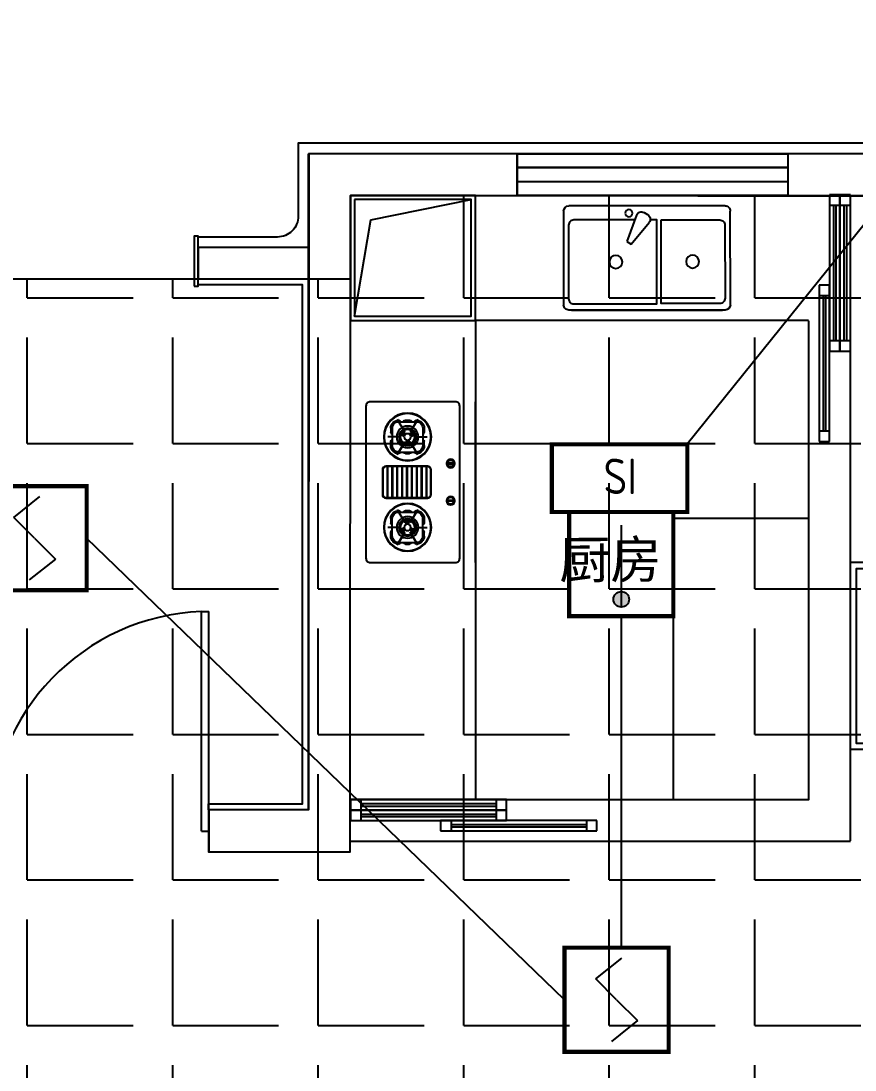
# Model space of a CAD drawing. Extents: x -284868 to 304789, y -137694 to 137894.
# Drawn here: x 196108 to 200111, y -110566 to -105532 of the extents above; entities that cross this region are included whole.
import ezdxf
from ezdxf.enums import TextEntityAlignment as Align

# ---------------------------------------------------------------- set-up
doc = ezdxf.new("R2010")
doc.units = 0
for name, pattern in [('AX-COMP-140B（200）$0$DASH', [0.35, 0.25, -0.1]), ('DASH', [0.35, 0.25, -0.1]), ('HIDDEN2', [0.1875, 0.125, -0.0625])]:
    doc.linetypes.add(name, pattern=pattern)
doc.layers.get('0').update_dxf_attribs({"linetype": 'CONTINUOUS'})
for name, color, linetype in [('0-墙', 4, 'CONTINUOUS'), ('0-底图', 251, 'CONTINUOUS'), ('0-窗', 11, 'CONTINUOUS'), ('0-非设计区域', 251, 'CONTINUOUS'), ('E-FIRE-CIRC', 120, 'CONTINUOUS'), ('EQUIP-消防', 3, 'CONTINUOUS'), ('EQUIP-隔离模块', 241, 'CONTINUOUS'), ('P-完成面', 42, 'CONTINUOUS')]:
    doc.layers.add(name, color=color, linetype=linetype)
doc.styles.add('_TCH_DYN', font='')
doc.styles.add('AX-COMP-140B（200）$0$zz-0', font='')
doc.styles.get("Standard").update_dxf_attribs({"font": 'GBENOR', "bigfont": 'GBCBIG'})
doc.styles.add('繁线体', font='')
doc.styles.get('_TCH_DYN').set_extended_font_data('SimSun')
doc.styles.get('AX-COMP-140B（200）$0$zz-0').set_extended_font_data('SimHei')
doc.styles.get('繁线体').set_extended_font_data('SimSun')

# ---------------------------------------------------------------- blocks, each defined once
blk = doc.blocks.new('200adfdfnnn')
at = {"linetype": 'DASH', "extrusion": (-0.001158, -1.56942e-09, 0.999999)}
for p, q in [((463282.4, -537376.5), (466227, -534843.2)), ((461013, -535581.8), (461285.7, -535581.8)), ((461046, -536111.1), (461046, -535548.8)), ((463925.7, -535581.8), (464825.9, -535581.8)), ((464792.9, -535548.8), (464792.9, -539235.1)), ((461992, -536987.4), (461992, -536078.1)), ((461992, -538674.1), (461992, -537031.4)), ((463282.4, -537376.5), (466227, -539903.2)), ((461046, -539235.1), (461046, -538641.1)), ((461285.7, -539202.1), (461013, -539202.1)), ((462377, -539202.1), (461708.3, -539202.1)), ((464825.9, -539202.1), (464137, -539202.1))]:
    blk.add_line(p, q, dxfattribs=at)
at = {"extrusion": (-0.001158, -1.56942e-09, 0.999999)}
for p, q in [((463003.7, -535338.1), (463260.2, -535594.7)), ((463260.2, -535594.7), (463003.7, -535338.1)), ((463003.7, -535338.1), (463260.2, -535594.7)), ((463236.7, -535618.1), (462980.2, -535361.6)), ((463022.2, -535403.6), (463022.2, -535403.6)), ((461497, -535539.3), (461497, -535976.4)), ((463247.4, -535581.8), (463456.5, -535581.8)), ((463260.2, -535594.7), (463260.2, -535594.7)), ((463260.2, -535594.7), (463263.3, -535598.9)), ((463224.9, -535646.8), (463209.4, -535661.6)), ((463241.2, -535632.9), (463224.9, -535646.8)), ((463258.2, -535619.8), (463241.2, -535632.9)), ((463260, -535618.3), (463258.2, -535619.8)), ((463258.2, -535619.8), (463258.2, -535619.8)), ((463263.2, -535614.1), (463260, -535618.3)), ((463264.8, -535609.1), (463263.2, -535614.1)), ((463263.3, -535598.9), (463264.9, -535603.9)), ((463264.9, -535603.9), (463264.8, -535609.1)), ((463156.8, -535723.3), (463117.8, -535768.4)), ((463194.7, -535677.2), (463156.8, -535723.3)), ((463209.4, -535661.6), (463194.7, -535677.2)), ((463194.7, -535677.2), (463194.7, -535677.2)), ((461722.3, -535757.8), (461271.7, -535757.8)), ((463117.8, -535768.4), (463077.7, -535812.5)), ((462775.6, -536079.3), (462519.1, -535822.7)), ((462519.1, -535822.7), (462775.6, -536079.3)), ((462775.6, -536079.3), (462519.1, -535822.7)), ((462542.5, -535799.3), (462799.1, -536055.8)), ((463077.7, -535812.5), (463036.6, -535855.7)), ((462993.4, -535896.8), (462949.3, -535936.9)), ((463036.6, -535855.7), (462993.4, -535896.8)), ((463036.6, -535855.7), (463036.6, -535855.7)), ((462949.3, -535936.9), (462904.2, -535975.9)), ((462842.9, -536028.1), (462828.4, -536043.2)), ((462858.2, -536013.8), (462842.9, -536028.1)), ((462904.2, -535975.9), (462858.2, -536013.8)), ((462858.2, -536013.8), (462858.2, -536013.8)), ((461002, -536078.1), (461002, -538674.1)), ((462777.4, -536080.8), (462775.6, -536079.3)), ((462782.1, -536083.3), (462777.4, -536080.8)), ((462787.2, -536084.1), (462782.1, -536083.3)), ((462792.4, -536083.3), (462787.2, -536084.1)), ((462797.1, -536081), (462792.4, -536083.3)), ((462800.8, -536077.3), (462797.1, -536081)), ((462801.9, -536075.7), (462800.8, -536077.3)), ((462800.8, -536077.3), (462800.8, -536077.3)), ((462814.7, -536059.1), (462801.9, -536075.7)), ((462828.4, -536043.2), (462814.7, -536059.1)), ((462025, -536111.1), (460969, -536111.1)), ((461772, -536309.1), (461772, -536111.1)), ((461275.1, -536276.1), (461167, -536276.1)), ((461167, -536276.1), (461167, -536391.8)), ((461521.8, -536276.1), (461805, -536276.1)), ((461222, -536318.1), (461222, -536298.1)), ((461167, -536688.1), (461167, -536483.3)), ((461222, -536614.4), (461222, -536538.7)), ((461167, -538268.9), (461167, -536779.6)), ((461222, -536987.4), (461222, -536835)), ((461189, -537009.4), (461200, -537009.4)), ((461200, -537009.4), (461189, -537009.4)), ((461189, -537009.4), (461200, -537009.4)), ((461200, -537009.4), (461189, -537009.4)), ((461222, -536987.4), (461222, -537031.4)), ((461222, -538213.5), (461222, -537031.4)), ((461992, -536987.4), (461992, -537031.4)), ((461222, -537720.8), (461222, -537764.8)), ((461992, -537720.8), (461992, -537764.8)), ((461189, -537742.8), (461200, -537742.8)), ((461200, -537742.8), (461189, -537742.8)), ((461189, -537742.8), (461200, -537742.8)), ((461200, -537742.8), (461189, -537742.8)), ((461167, -538476.1), (461167, -538360.4)), ((461275.1, -538476.1), (461167, -538476.1)), ((461222, -538454.1), (461222, -538434.1)), ((461805, -538476.1), (461521.8, -538476.1)), ((461772, -538641.1), (461772, -538443.1)), ((460969, -538641.1), (462025, -538641.1)), ((461497, -539244.6), (461497, -538807.6)), ((462381.8, -539410.1), (462381.8, -538870.1)), ((462384.4, -539415.2), (462384.4, -538865)), ((462387.8, -539420.2), (462387.8, -538859.9)), ((462394.4, -539427.7), (462394.4, -538852.4)), ((462436.6, -539442.6), (462436.6, -538837.6)), ((462443.3, -539442.6), (462443.3, -538837.6)), ((462446.6, -539442.6), (462446.6, -538837.6)), ((462449.2, -539442.6), (462449.2, -538837.6)), ((462451.4, -539442.6), (462451.4, -538837.6)), ((462454, -539442.6), (462454, -538837.6)), ((464060, -539442.6), (464060, -538837.6)), ((464062.6, -539442.6), (464062.6, -538837.6)), ((464064.8, -539442.6), (464064.8, -538837.6)), ((464067.4, -539442.6), (464067.4, -538837.6)), ((464070.8, -539442.6), (464070.8, -538837.6)), ((464077.4, -539442.6), (464077.4, -538837.6)), ((464119.6, -539427.7), (464119.6, -538852.4)), ((464126.3, -539420.2), (464126.3, -538859.9)), ((464129.6, -539415.1), (464129.6, -538865)), ((464132.2, -539410.1), (464132.2, -538870.1)), ((462379.6, -539404.3), (462379.6, -538875.9)), ((464134.4, -539404.3), (464134.4, -538875.9)), ((461722.3, -539026.1), (461271.7, -539026.1))]:
    blk.add_line(p, q, dxfattribs=at)
at = {"linetype": 'DASH', "extrusion": (-0.001158, -1.56942e-09, 0.999999), "elevation": -1768.3}
blk.add_lwpolyline([(461712.3, -535581.8), (462436.7, -535581.8)], dxfattribs=at)
at = {"extrusion": (-0.001158, -1.56942e-09, 0.999999), "elevation": -1768.3}
blk.add_lwpolyline([(463251.3, -535581.8), (463426.7, -535581.8)], dxfattribs=at)
for points in [[(461390.5, -536146.1, 0.14773), (461296, -536306.8, 0.213343), (461157.3, -536448.7, 0.178662)], [(461529.1, -536303.7, 0.356772), (461390.5, -536146.1, 0.249542), (461276.2, -536288.9, -9.61688)], [(461288.4, -536284.6, 0.306663), (461157.3, -536448.7, 0.30633), (461277, -536555.9, -0.872847)], [(461525.8, -536276, -0.165541), (461598.4, -536310, -0.200231), (461509.9, -536528.3, -0.200231)], [(461390.5, -536442.4, 0.14773), (461296, -536603.1, 0.213343), (461157.3, -536745, 0.178662)], [(461529.1, -536600, 0.356772), (461390.5, -536442.4, 0.249542), (461276.2, -536585.2, -9.61688)], [(461226, -536614.4), (461226, -536538.7, 0.414214)], [(461288.4, -536580.9, 0.306663), (461157.3, -536745, 0.30633), (461277, -536852.1, -0.872847)], [(461261.4, -536591.7, -0.071865), (461239.9, -536545.6)], [(461525.8, -536572.3, -0.165541), (461598.4, -536606.3, -0.425989), (461283.3, -536915.2, -0.121523), (461239.9, -536841.9, 7.115464)], [(461226, -536954.4, 0.414214), (461281, -537009.4)], [(461226, -537064.4, -0.414214), (461281, -537009.4), (461974, -537009.4, -0.414214)], [(461226, -537064.4, -0.414214), (461281, -537009.4)], [(461226, -537687.8, 0.414214), (461281, -537742.8)], [(461226, -537797.8, -0.414214), (461281, -537742.8), (461974, -537742.8, -0.414214)], [(461226, -537797.8, -0.414214), (461281, -537742.8)], [(461525.8, -538476.2, 0.165541), (461598.4, -538442.2, 0.425989), (461283.4, -538133.3, 0.121523), (461239.9, -538206.6, -7.115464)], [(461288.4, -538467.6, -0.306663), (461157.3, -538303.5, -0.30633), (461277.1, -538196.3, 0.872847)], [(461390.5, -538606.1, -0.14773), (461296, -538445.3, -0.213343), (461157.3, -538303.5, -0.178662)], [(461529.1, -538448.5, -0.356772), (461390.5, -538606.1, -0.249542), (461276.2, -538463.3, 9.61688)]]:
    blk.add_lwpolyline(points, format="xyb", dxfattribs=at)
for points in [[(462601, -538036.1), (462601, -536716.1), (463921, -536716.1), (463921, -538036.1)], [(463178.6, -537623.5), (463178.6, -537128.7), (463446.8, -537128.7), (463446.8, -537623.5)], [(463178.6, -537623.5), (463178.6, -537128.7), (463446.8, -537128.7), (463446.8, -537623.5)], [(463211.6, -537590.5), (463211.6, -537161.7), (463413.8, -537161.7), (463413.8, -537590.5)], [(463211.6, -537590.5), (463211.6, -537161.7), (463413.8, -537161.7), (463413.8, -537590.5)]]:
    blk.add_lwpolyline(points, close=True, dxfattribs=at)
at = {"linetype": 'DASH', "extrusion": (-0.001158, -1.56942e-09, 0.999999), "elevation": -1768.3}
blk.add_lwpolyline([(462623, -538014.1), (462623, -536738.1), (463899, -536738.1), (463899, -538014.1)], close=True, dxfattribs=at)
at = {"extrusion": (-0.001158, -1.56942e-09, 0.999999), "elevation": -1768.3}
blk.add_lwpolyline([(464086, -539442.6), (462436, -539442.6, -0.414214), (462381, -539387.6), (462381, -538892.6, -0.414214), (462436, -538837.6), (464086, -538837.6, -0.414214), (464141, -538892.6), (464141, -539387.6, -0.414214)], format="xyb", close=True, dxfattribs=at)
for centre, radius in [((463691.1, -535641.1), 242), ((463691.1, -535641.1), 220), ((461497, -535757.8), 275), ((461497, -539026.1), 275)]:
    blk.add_circle(centre, radius)
for centre, start, end in [((461189, -536298.1), 90.00008, 180.00008), ((461200, -536298.1), 0.00008, 90.00008), ((461189, -536987.4), 180.00008, 270.00008), ((461189, -536987.4), 180.00008, 270.00008), ((461189, -537031.4), 90.00008, 180.00008), ((461189, -537031.4), 90.00008, 180.00008), ((461200, -536987.4), 270.00008, 0.00008), ((461200, -536987.4), 270.00008, 0.00008), ((461200, -537031.4), 0.00008, 90.00008), ((461200, -537031.4), 0.00008, 90.00008), ((461970, -536987.4), 270.00008, 0.00008), ((461970, -536987.4), 270.00008, 0.00008), ((461970, -537031.4), 0.00008, 90.00008), ((461970, -537031.4), 0.00008, 90.00008), ((461189, -537720.8), 180.00008, 270.00008), ((461189, -537720.8), 180.00008, 270.00008), ((461200, -537720.8), 270.00008, 0.00008), ((461200, -537720.8), 270.00008, 0.00008), ((461970, -537720.8), 270.00008, 0.00008), ((461970, -537720.8), 270.00008, 0.00008), ((461189, -537764.8), 90.00008, 180.00008), ((461189, -537764.8), 90.00008, 180.00008), ((461200, -537764.8), 0.00008, 90.00008), ((461200, -537764.8), 0.00008, 90.00008), ((461970, -537764.8), 0.00008, 90.00008), ((461970, -537764.8), 0.00008, 90.00008), ((461189, -538454.1), 180.00008, 270.00008), ((461200, -538454.1), 270.00008, 0.00008)]:
    blk.add_arc(centre, 22, start, end)
at = {"extrusion": (0, 0, -1)}
for centre, major_axis, ratio, start_param, end_param in [((462775.8, -535594.8), (228.3, -256.3), 1, 1.572273, 4.595346), ((462775.8, -535594.9), (209.5, -228.7), 1, 1.592719, 4.602676), ((463248.5, -535606.4), (11.7, 11.7), 1, -0.000001, 3.141592), ((463248.5, -535606.4), (11.7, 11.7), 1, -0.000001, 1.729399), ((463490.6, -535940.8), (280.2, 280.2), 1, 4.654545, 4.870992), ((463490.6, -535940.8), (280.2, 280.2), 1, 4.654545, 4.86604), ((461274.8, -534135.1), (1652.9, -1825.5), 1, -0.158275, -0.061435), ((461274.8, -534135.1), (1650.5, -1827.6), 1, -0.159595, -0.062755), ((461316, -534093.8), (1663, -1816.2), 1, -0.03215, 0.064691), ((461316, -534093.8), (1659.1, -1819.8), 1, -0.034305, 0.062535), ((463121.7, -536309.7), (280.2, 280.2), 1, 4.558736, 4.770231), ((463121.7, -536309.7), (280.2, 280.2), 1, 4.558736, 4.770231), ((462787.3, -536067.5), (11.7, 11.7), 1, -0.000001, 3.141592), ((462787.3, -536067.5), (11.7, 11.7), 1, 1.412192, 3.141592), ((461497, -539026.1), (0.1, -169.4), 0.999999, 3.142342, 9.425527), ((461497, -539026.1), (0.1, -90.2), 0.999999, 3.142672495018807, 9.425857802198392)]:
    blk.add_ellipse(centre, major_axis=major_axis, ratio=ratio, start_param=start_param, end_param=end_param, dxfattribs=at)
for major_axis, start_param, end_param in [((-0.2, 169.4), 1.56910732009344, 7.852292627273027), ((0, 90.2), 1.569437306305015, 7.852622613484601)]:
    blk.add_ellipse((461497, -535757.8), major_axis=major_axis, ratio=0.999999, start_param=start_param, end_param=end_param)
blk = doc.blocks.new('2000000011AX-COMP-140B（200）$0$111110111022110811071652CDX双头炉灶164')
for points in [[(-107.6, 120.2, 1), (-107.6, 117.2, 1)], [(-100.7, 131.7, 1), (-103.7, 131.7, 1)], [(102.2, 133.3, 1), (102.2, 130.2, 1)], [(109.2, 118.7, 1), (106.1, 118.7, 1)]]:
    blk.add_hatch(color=256).paths.add_polyline_path(points)
for p, q in [((-258.7, 405.9), (-258.7, 405.9)), ((-258.7, 405.9), (-239.4, 405.9)), ((-217, 355.9), (-217, 419.5)), ((-175.3, 405.9), (-194.6, 405.9)), ((-74.5, 423.9), (74.5, 423.9)), ((-74.5, 421.8), (74.5, 421.8)), ((175.3, 405.9), (194.6, 405.9)), ((217, 355.9), (217, 419.5)), ((258.7, 405.9), (239.4, 405.9)), ((258.7, 405.9), (258.7, 405.9)), ((-302.8, 375.2), (-238.7, 338.1)), ((-243.2, 340.8), (-298.2, 372.6)), ((-290, 367.3), (-290, 283.9)), ((-258.7, 398.6), (-175.3, 398.6)), ((-238.7, 348.6), (-226, 355.9)), ((-218.8, 341.2), (-226, 355.9)), ((-131.2, 375.2), (-195.3, 338.1)), ((-190.8, 340.8), (-135.7, 372.6)), ((-144, 367.3), (-144, 283.9)), ((-74.5, 400.5), (74.5, 400.5)), ((-74.5, 398.3), (74.5, 398.3)), ((-74.5, 377), (74.5, 377)), ((-74.5, 374.9), (74.5, 374.9)), ((-74.5, 353.6), (74.5, 353.6)), ((131.2, 375.2), (195.3, 338.1)), ((190.8, 340.8), (135.7, 372.6)), ((144, 367.3), (144, 283.9)), ((258.7, 398.6), (175.3, 398.6)), ((218.8, 341.2), (226, 355.9)), ((238.7, 348.6), (226, 355.9)), ((302.8, 375.2), (238.7, 338.1)), ((243.2, 340.8), (298.2, 372.6)), ((290, 367.3), (290, 283.9)), ((-302.8, 276.1), (-238.7, 313.1)), ((-243.2, 310.5), (-298.2, 278.7)), ((-297.3, 335.5), (-297.3, 315.7)), ((-229.5, 335), (-238.7, 348.6)), ((-229.5, 316.3), (-238.7, 302.7)), ((-226, 295.4), (-238.7, 302.7)), ((-224.8, 339.2), (-232.4, 352.3)), ((-224.8, 312.1), (-232.4, 299)), ((-218.8, 310.1), (-226, 295.4)), ((-202.6, 331.8), (-186.2, 332.9)), ((-202.6, 319.4), (-186.2, 318.3)), ((-201.3, 325.6), (-186.2, 325.6)), ((-131.2, 276.1), (-195.3, 313.1)), ((-190.8, 310.5), (-135.7, 278.7)), ((-186.2, 332.9), (-186.2, 318.3)), ((-136.7, 335.5), (-136.7, 315.7)), ((-74.5, 351.5), (74.5, 351.5)), ((-74.5, 330.2), (74.5, 330.2)), ((-74.5, 328), (74.5, 328)), ((-74.5, 306.7), (74.5, 306.7)), ((-74.5, 304.6), (74.5, 304.6)), ((131.2, 276.1), (195.3, 313.1)), ((190.8, 310.5), (135.7, 278.7)), ((136.7, 335.5), (136.7, 315.7)), ((186.2, 332.9), (186.2, 318.3)), ((202.6, 331.8), (186.2, 332.9)), ((201.3, 325.6), (186.2, 325.6)), ((202.6, 319.4), (186.2, 318.3)), ((218.8, 310.1), (226, 295.4)), ((224.8, 339.2), (232.4, 352.3)), ((224.8, 312.1), (232.4, 299)), ((226, 295.4), (238.7, 302.7)), ((229.5, 335), (238.7, 348.6)), ((229.5, 316.3), (238.7, 302.7)), ((302.8, 276.1), (238.7, 313.1)), ((243.2, 310.5), (298.2, 278.7)), ((297.3, 335.5), (297.3, 315.7)), ((-258.7, 252.7), (-175.3, 252.7)), ((-217, 295.4), (-217, 231.8)), ((-74.5, 283.3), (74.5, 283.3)), ((-74.5, 281.1), (74.5, 281.1)), ((-74.5, 259.8), (74.5, 259.8)), ((-74.5, 257.7), (74.5, 257.7)), ((258.7, 252.7), (175.3, 252.7)), ((217, 295.4), (217, 231.8)), ((-258.7, 245.4), (-239.4, 245.4)), ((-175.3, 245.4), (-194.6, 245.4)), ((-175.3, 245.4), (-175.3, 245.4)), ((-74.5, 236.4), (74.5, 236.4)), ((-74.5, 234.3), (74.5, 234.3)), ((175.3, 245.4), (175.3, 245.4)), ((175.3, 245.4), (194.6, 245.4)), ((258.7, 245.4), (239.4, 245.4))]:
    blk.add_line(p, q)
at = {"linetype": 'AX-COMP-140B（200）$0$DASH', "ltscale": 0.3}
blk.add_line((386.2, 0), (-386.2, 0), dxfattribs=at)
for points in [[(-365.4, 75, -0.414214), (-386.2, 95.9), (-386.2, 504.1, -0.414214), (-365.4, 525), (365.4, 525, -0.414214), (386.2, 504.1), (386.2, 95.9, -0.414214), (365.4, 75)], [(-76.6, 429.4, -0.414214), (-59.5, 446.4), (59.5, 446.4, -0.414214), (76.6, 429.4), (76.6, 228.8, -0.414214), (59.5, 211.7), (-59.5, 211.7, -0.414214), (-76.6, 228.8)], [(-74.5, 429.4, -0.414214), (-59.5, 444.3), (59.5, 444.3, -0.414214), (74.5, 429.4), (74.5, 228.8, -0.414214), (59.5, 213.9), (-59.5, 213.9, -0.414214), (-74.5, 228.8)], [(-91.3, 101.2), (-91.3, 136.1, -1), (-87, 136.1), (-87, 101.2, -1)], [(91.3, 101.2), (91.3, 136.1, 1), (87, 136.1), (87, 101.2, 1)]]:
    blk.add_lwpolyline(points, format="xyb", close=True)
at = {"const_width": 1.04}
for points in [[(-217, 355.9), (-217, 419.5)], [(217, 355.9), (217, 419.5)], [(-243.2, 340.8), (-298.2, 372.6)], [(-190.8, 340.8), (-135.7, 372.6)], [(190.8, 340.8), (135.7, 372.6)], [(243.2, 340.8), (298.2, 372.6)], [(-243.2, 310.5), (-298.2, 278.7)], [(-190.8, 310.5), (-135.7, 278.7)], [(190.8, 310.5), (135.7, 278.7)], [(243.2, 310.5), (298.2, 278.7)], [(-217, 295.4), (-217, 231.8)], [(217, 295.4), (217, 231.8)]]:
    blk.add_lwpolyline(points, dxfattribs=at)
for points in [[(-217, 341.3, -1), (-217, 310, -1), (-217, 341.3, -1)], [(217, 341.3, 1), (217, 310, 1), (217, 341.3, 1)]]:
    blk.add_lwpolyline(points, format="xyb", dxfattribs=at)
for centre, radius in [((-217, 325.6), 114.5), ((-217, 325.6), 112.3), ((217, 325.6), 114.5), ((217, 325.6), 112.3), ((-217, 325.6), 52.1), ((-217, 325.6), 41.7), ((-217, 325.6), 38.6), ((-217, 325.6), 35.4), ((217, 325.6), 52.1), ((217, 325.6), 41.7), ((217, 325.6), 38.6), ((217, 325.6), 35.4), ((-217, 325.6), 15.6), ((217, 325.6), 15.6), ((-89.1, 118.7), 20.6), ((-107.6, 118.7), 1.53), ((-102.2, 131.7), 1.53), ((89.1, 118.7), 20.6), ((102.2, 131.7), 1.53), ((107.6, 118.7), 1.53)]:
    blk.add_circle(centre, radius)
for centre, radius, start, end in [((-258.7, 367.3), 38.6, 90, 180), ((-239.1, 396.6), 9.33, 12.564, 91.6861), ((-194.8, 396.6), 9.33, 88.3139, 167.436), ((-175.3, 367.3), 38.6, 0, 90), ((175.3, 367.3), 38.6, 90, 180), ((194.8, 396.6), 9.33, 12.564, 91.6861), ((239.1, 396.6), 9.33, 88.3139, 167.436), ((258.7, 367.3), 38.6, 0, 90), ((-284.9, 369.5), 12.6, 189.6676, 246.0824), ((-258.7, 367.3), 31.3, 90, 180), ((-224.3, 338.2), 17.8, 95.7306, 144.2694), ((-175.3, 367.3), 31.3, 0, 90), ((-149.1, 369.5), 12.6, 293.9176, 350.3324), ((149.1, 369.5), 12.6, 189.6676, 246.0824), ((175.3, 367.3), 31.3, 90, 180), ((224.3, 338.2), 17.8, 35.7306, 84.2694), ((258.7, 367.3), 31.3, 0, 90), ((284.9, 369.5), 12.6, 293.9176, 350.3324), ((-287.9, 335.8), 9.33, 102.564, 181.686), ((-287.9, 315.5), 9.33, 178.3139, 257.436), ((-224.3, 313), 17.8, 215.7306, 264.2694), ((-202.4, 325.6), 17.8, 335.7306, 24.2694), ((-146, 335.8), 9.33, 358.314, 77.436), ((-146, 315.5), 9.33, 282.564, 1.6861), ((146, 335.8), 9.33, 102.564, 181.686), ((146, 315.5), 9.33, 178.3139, 257.436), ((202.4, 325.6), 17.8, 155.7306, 204.2694), ((224.3, 313), 17.8, 275.7306, 324.2694), ((287.9, 335.8), 9.33, 358.314, 77.436), ((287.9, 315.5), 9.33, 282.564, 1.6861), ((-284.9, 281.8), 12.6, 113.9176, 170.3324), ((-258.7, 283.9), 38.6, 180, 270), ((-258.7, 283.9), 31.3, 180, 270), ((-239.1, 254.7), 9.33, 268.3139, 347.436), ((-194.8, 254.7), 9.33, 192.564, 271.6861), ((-175.3, 283.9), 31.3, 270, 0), ((-175.3, 283.9), 38.6, 270, 0), ((-149.1, 281.8), 12.6, 9.6676, 66.0824), ((149.1, 281.8), 12.6, 113.9176, 170.3324), ((175.3, 283.9), 38.6, 180, 270), ((175.3, 283.9), 31.3, 180, 270), ((194.8, 254.7), 9.33, 268.3139, 347.436), ((239.1, 254.7), 9.33, 192.564, 271.6861), ((258.7, 283.9), 31.3, 270, 0), ((258.7, 283.9), 38.6, 270, 0), ((284.9, 281.8), 12.6, 9.6676, 66.0824), ((-89.1, 118.7), 16.3, 97.4942, 262.5058), ((-89.1, 118.7), 16.3, 277.4942, 82.5058), ((89.1, 118.7), 16.3, 97.4942, 262.5058), ((89.1, 118.7), 16.3, 277.4942, 82.5058)]:
    blk.add_arc(centre, radius, start, end)
at = {"style": 'AX-COMP-140B（200）$0$zz-0', "flags": 9}
for tag in ['YSIZE', 'XSIZE']:
    blk.add_attdef(tag, (0, 525), '', height=0.533, dxfattribs=at)
blk = doc.blocks.new('*U379')
blk.add_blockref('2000000011AX-COMP-140B（200）$0$111110111022110811071652CDX双头炉灶164', (0, -525))
blk = doc.blocks.new('2000000011AX-COMP-140B（200）$0$111110111022110811071652CDX双盆洗菜盆163')
for p, q in [((-400, 75), (-400, 525)), ((-375, 550), (375, 550)), ((14.3, 518.1), (-3.1, 508)), ((50.2, 505.2), (97.5, 378.8)), ((400, 525), (400, 75)), ((75.9, 366.3), (-9.9, 470.6)), ((97.5, 378.8), (75.9, 366.3)), ((-375, 50), (375, 50)), ((362.6, 50), (-362.6, 50))]:
    blk.add_line(p, q)
at = {"linetype": 'AX-COMP-140B（200）$0$DASH', "ltscale": 0.3}
blk.add_line((-400, 0), (400, 0), dxfattribs=at)
blk.add_lwpolyline([(-67.6, 482.3), (-349.4, 482.3, 0.414214), (-374.4, 457.3), (-374.4, 106.2, 0.414214), (-349.4, 81.2), (-67.6, 81.2)], format="xyb", close=True)
blk.add_lwpolyline([(58.7, 482.3), (351.1, 482.3, -0.414214), (376.1, 457.3), (376.1, 104.4, -0.414214), (351.1, 79.4), (-47.2, 79.4), (-47.2, 482.3), (-15.3, 482.3)], format="xyb")
for centre, radius in [((86.7, 514.7), 17.5), ((-218.9, 282.7), 31.2), ((149.2, 280.9), 31.2)]:
    blk.add_circle(centre, radius)
for centre, start, end in [((-375, 525), 90, 180), ((9.4, 486.4), 120, 219.4623), ((26.8, 496.5), 20.5377, 120), ((375, 525), 0, 90), ((-375, 75), 180, 270), ((375, 75), 270, 0)]:
    blk.add_arc(centre, 25, start, end)
blk = doc.blocks.new('*U372')
blk.add_blockref('2000000011AX-COMP-140B（200）$0$111110111022110811071652CDX双盆洗菜盆163', (0, -525))
blk = doc.blocks.new('2000000011A-140Y-S$0$A$C663954EF153')
for p, q in [((0, 0), (0, -50)), ((750, 0), (0, 0)), ((50, 0), (50, -50)), ((0, -50), (750, -50)), ((50, -19), (700, -19)), ((50, -31), (700, -31)), ((700, 0), (700, -50)), ((750, -50), (750, 0))]:
    blk.add_line(p, q)
blk = doc.blocks.new('WSGSEDRHD')
for points in [[(-380, 780), (-380, 180), (220, 180), (220, 780)], [(-360, 760), (-360, 200), (200, 200), (200, 760)]]:
    blk.add_lwpolyline(points, close=True)
blk.add_lwpolyline([(-360, 200), (-282.2, 662.4), (200, 760)])
blk = doc.blocks.new('A$C6B9D541B')
at = {"ltscale": 500}
for p, q in [((-15, 20), (-15, 277.5)), ((425, 277.5), (425, 20)), ((405, 0), (5, 0))]:
    blk.add_line(p, q, dxfattribs=at)
at = {"linetype": 'HIDDEN2', "ltscale": 500}
for p, q in [((-5, 78.3), (-5, 277.5)), ((415, 277.5), (415, 78.3))]:
    blk.add_line(p, q, dxfattribs=at)
at = {"ltscale": 500}
blk.add_lwpolyline([(-15, 277.5), (-15, 440, -0.414214), (5, 460), (405, 460, -0.414214), (425, 440), (425, 277.5)], format="xyb", dxfattribs=at)
at = {"linetype": 'HIDDEN2', "ltscale": 500}
blk.add_lwpolyline([(-5, 277.5), (-5, 440, -0.414214), (5, 450), (405, 450, -0.414214), (415, 440), (415, 277.5)], format="xyb", dxfattribs=at)
for centre, radius, start, end in [((205, -793.1), 896.7, 75.7975, 104.2025), ((203.7, -1474), 1552.3, 81.8043, 98.0996)]:
    blk.add_arc(centre, radius, start, end, dxfattribs=at)
at = {"ltscale": 500}
for centre, start, end in [((5, 20), 180, 270), ((405, 20), 270, 0)]:
    blk.add_arc(centre, 20, start, end, dxfattribs=at)
blk = doc.blocks.new('*U393')
at = {"ltscale": 500}
blk.add_lwpolyline([(0, 0), (1800, 0), (1800, 900), (0, 900)], close=True, dxfattribs=at)
at = {"color": 253, "ltscale": 500}
blk.add_lwpolyline([(30, 30), (1770, 30), (1770, 870), (30, 870)], close=True, dxfattribs=at)
at = {"rotation": 180}
for p in [(555, 1177.5), (1105, 1177.5), (1655, 1177.5)]:
    blk.add_blockref('A$C6B9D541B', p, dxfattribs=at)
at = {"xscale": -1}
for p in [(555, -277.5), (1105, -277.5), (1655, -277.5)]:
    blk.add_blockref('A$C6B9D541B', p, dxfattribs=at)
at = {"color": 253, "style": '繁线体'}
blk.add_text('1800*900', height=75, dxfattribs=at).set_placement((244.5, 807.5), align=Align.MIDDLE_CENTER)
blk = doc.blocks.new('2$DorLib2D$00000225')
for p, q in [((0.475, -0.0014), (0.475, 0.7521)), ((0.475, 0.7521), (0.5, 0.7521)), ((0.5, -0.0014), (0.5, 0.7521)), ((-0.5, 0), (-0.5, 0.252)), ((-0.475, 0.252), (-0.5, 0.252)), ((-0.475, 0), (-0.475, 0.252)), ((-0.475, 0), (-0.5, 0)), ((0.475, -0.0014), (0.5, -0.0014))]:
    blk.add_line(p, q)
for centre, radius, start, end in [((0.5046, -0.0019), 0.7546, 92.2493, 179.7238), ((-0.5008, 0.0026), 0.2508, 359.7899, 84.0974)]:
    blk.add_arc(centre, radius, start, end)
blk = doc.blocks.new('2$TCHSYS$WIN2D')
for p, q in [((-0.5, 0.5), (0.5, 0.5)), ((-0.5, 0.5), (-0.5, -0.5)), ((0.5, 0.5), (0.5, -0.5)), ((0.5, 0.1667), (-0.5, 0.1667)), ((0.5, -0.1667), (-0.5, -0.1667)), ((-0.5, -0.5), (0.5, -0.5))]:
    blk.add_line(p, q)
blk = doc.blocks.new('DDDDDDDGFDSG')
for p, q in [((424810.9, 11359.4), (424811, 14509.3)), ((425811, 14509.3), (424811, 14509.3)), ((425811, 14309.3), (425811, 14509.3)), ((430211.4, 14509.3), (427111, 14509.3)), ((427111, 14509.3), (427111, 14309.3)), ((425010.9, 11159.4), (425011, 14309.3)), ((425011, 14309.3), (425811, 14309.3)), ((427111, 14309.3), (430011.4, 14309.3)), ((424810.9, 11359.4), (424332, 11359.4)), ((424332, 11359.4), (424332, 11159.4)), ((424332, 11159.4), (425010.9, 11159.4))]:
    blk.add_line(p, q)
at = {"linetype": 'DASH'}
for points in [[(425010.9, 11209.3), (427410.9, 11209.3), (427411, 13709.3)], [(425010.9, 11409.3), (427210.9, 11409.3), (427211, 13709.3)]]:
    blk.add_lwpolyline(points, dxfattribs=at)
blk.add_lwpolyline([(427210.4, 13709), (425611.1, 13709.2), (425611.1, 11409.1)])
blk.add_lwpolyline([(427211.1, 12759.1), (426561.1, 12759.1), (426561.1, 11409.3), (427211.1, 11409.3)], close=True)
for name, p, xscale, yscale, zscale, rotation in [('2$TCHSYS$WIN2D', (426461, 14409.3), -1300, 200, -1300, 1.654676395901333e-11), ('2$DorLib2D$00000225', (423632, 11259.4), 1400, 1400, 200, 1.654673577002396e-11)]:
    blk.add_blockref(name, p, dxfattribs=dict(xscale=xscale, yscale=yscale, zscale=zscale, rotation=rotation))
blk.add_blockref('WSGSEDRHD', (425391.1, 13529.3))
at = {"linetype": 'DASH', "extrusion": (-4.57358e-09, -1.71102e-09, 1), "rotation": 269.9998194176586}
for p in [(427360.8, 14311.3, 0), (427410.8, 14311.3, 0), (427310.8, 13878, 0)]:
    blk.add_blockref('2000000011A-140Y-S$0$A$C663954EF153', p, dxfattribs=at)
at = {"extrusion": (-1.71017e-09, 4.57407e-09, -1)}
for name, p, zscale, rotation in [('*U372', (-426434.8, 14234.1, 0), -1, 359.9987641515798), ('*U379', (-425086.1, 12933, 0), -0.9999999999999999, 269.9987641515806)]:
    blk.add_blockref(name, p, dxfattribs=dict(at, zscale=zscale, rotation=rotation))
at = {"extrusion": (1.26587e-20, 8.74071e-22, -1), "zscale": -1, "rotation": 359.9995999685073}
blk.add_blockref('*U393', (-429210.9, 11649.2), dxfattribs=at)
at = {"linetype": 'DASH', "extrusion": (1.71102e-09, -4.57358e-09, 1), "rotation": 359.9998194176588}
for p in [(425011.1, 11409.1, 0), (425011.1, 11359.1, 0), (425444.4, 11309.1, 0)]:
    blk.add_blockref('2000000011A-140Y-S$0$A$C663954EF153', p, dxfattribs=at)
at = {"xscale": 0.8000000000000002, "yscale": 0.8000000000000002, "zscale": 0.8000000000000002}
blk.add_blockref('200adfdfnnn', (57691.4, 438145.7), dxfattribs=at)
at = {"style": '_TCH_DYN'}
blk.add_text('厨房', height=180, rotation=0.2448, dxfattribs=at).set_placement((426504.9, 12418.7), align=Align.BOTTOM_RIGHT)
blk = doc.blocks.new('$equip$00002649')
for p, q in [((-0.5, 0.5), (-0.5, -0.5)), ((0.5, 0.5), (-0.5, 0.5)), ((0.5, -0.5), (0.5, 0.5)), ((-0.2, 0.2), (0.05, 0.4)), ((0, 0), (-0.2, 0.2)), ((0, 0), (0.2, -0.2)), ((0.2, -0.2), (-0.05, -0.4)), ((-0.5, -0.5), (0.5, -0.5))]:
    blk.add_line(p, q)
at = {"const_width": 0.04}
blk.add_lwpolyline([(-0.5, 0.5), (0.5, 0.5), (0.5, -0.5), (-0.5, -0.5), (-0.5, 0.5), (0.5, 0.5)], dxfattribs=at)
for p in [(0, 0.5), (-0.5, 0), (0.5, 0), (0, -0.5)]:
    blk.add_point(p)
at = {"color": 7, "flags": 1}
for tag, height, p in [('A', 0.00002, (0, 0)), ('B', 0.4, (0.762, -0.208))]:
    blk.add_attdef(tag, text='', height=height, dxfattribs=at).set_placement(p, align=Align.MIDDLE_CENTER)
blk = doc.blocks.new('$equip$00002648')
for p, q in [((-0.5, 0.5), (-0.5, -0.5)), ((0.5, 0.5), (-0.5, 0.5)), ((0.5, -0.5), (0.5, 0.5)), ((0, 0.375), (0, -0.412)), ((-0.5, -0.5), (0.5, -0.5))]:
    blk.add_line(p, q)
at = {"const_width": 0.04}
blk.add_lwpolyline([(-0.5, 0.5), (0.5, 0.5), (0.5, -0.5), (-0.5, -0.5), (-0.5, 0.5), (0.5, 0.5)], dxfattribs=at)
blk.add_circle((0, -0.338), 0.075)
for p in [(0, 0.5), (-0.5, 0), (0.5, 0), (0, -0.5)]:
    blk.add_point(p)
for points in [[(-0.065, -0.3), (0.065, -0.3), (-0.075, -0.338), (0.075, -0.338)], [(-0.038, -0.273), (0.037, -0.273), (-0.065, -0.3), (0.065, -0.3)], [(0, -0.263), (0, -0.263), (-0.038, -0.273), (0.037, -0.273)], [(-0.065, -0.375), (0.065, -0.375), (-0.075, -0.338), (0.075, -0.338)], [(-0.038, -0.402), (0.037, -0.402), (-0.065, -0.375), (0.065, -0.375)], [(0, -0.412), (0, -0.412), (-0.038, -0.402), (0.037, -0.402)]]:
    blk.add_solid(points)
at = {"color": 7, "flags": 1}
for tag, height, p in [('A', 0.00002, (0, 0)), ('B', 0.4, (0.762, -0.208))]:
    blk.add_attdef(tag, text='', height=height, dxfattribs=at).set_placement(p, align=Align.MIDDLE_CENTER)
blk = doc.blocks.new('$equip$00002776')
for p, q in [((0.65, 0.65), (-0.65, 0.65)), ((-0.65, 0.65), (-0.65, 0)), ((0.65, 0), (0.65, 0.65)), ((-0.65, 0), (0.65, 0))]:
    blk.add_line(p, q)
at = {"const_width": 0.04}
blk.add_lwpolyline([(-0.65, 0.65), (-0.65, 0), (0.65, 0), (0.65, 0.65), (-0.65, 0.65), (-0.65, 0)], dxfattribs=at)
for p in [(0, 0.65), (-0.65, 0.325), (0.65, 0.325), (0, 0)]:
    blk.add_point(p)
at = {"color": 7}
blk.add_attdef('$TEXT$', text='', height=0.4, dxfattribs=at).set_placement((0.006, 0.343), align=Align.MIDDLE_CENTER)
at = {"color": 7, "flags": 1}
for tag, p in [('B', (0.905, 0.246)), ('A', (0, 0))]:
    blk.add_attdef(tag, text='', height=0.4, dxfattribs=at).set_placement(p, align=Align.MIDDLE_CENTER)

msp = doc.modelspace()

# ---------------------------------------------------------------- hatches: boundary and pattern name
at = {"layer": '0-非设计区域', "ltscale": 3}
h = msp.add_hatch(dxfattribs=at)
h.set_pattern_fill('ANGLE', color=256, scale=100)
h.set_pattern_definition([(0, (-222963.06, 278012.8), (0, 698.5), [508, -190.5]), (90, (-222963.06, 278012.8), (-698.5, 4e-14), [508, -190.5])])
h.paths.add_polyline_path([(194187.8, -114718.5), (194187.8, -113518.5), (192487.8, -113518.5), (192487.8, -109518.5), (194778.5, -109518.5), (194778.5, -106768.6), (197688.7, -106769.7), (197688.9, -106368.6), (202688.9, -106373.5), (202687.8, -107818.5), (210287.8, -107818.5), (210287.8, -109518.5), (212337.8, -109518.5), (212337.8, -114118.5), (202687.8, -114118.5), (202687.8, -115968.5), (197687.8, -115968.5), (197687.8, -114718.5)])

# ---------------------------------------------------------------- linework, layer by layer
at = {"layer": '0-墙', "ltscale": 3}
msp.add_lwpolyline([(197688.9, -106368.6), (198488.9, -106368.6), (198488.9, -106168.6), (197488.9, -106168.6), (197487.8, -109318.5), (197007.8, -109318.5), (197007.8, -109518.5), (197687.8, -109518.5), (197688.9, -106368.6)], dxfattribs=at)
for points in [[(199788.9, -106368.6), (200288.9, -106368.6), (200288.9, -106168.6), (199788.9, -106168.6)], [(197488.5, -106618.6), (196958.6, -106618.6), (196958.6, -106768.6), (197488.5, -106768.6)]]:
    msp.add_lwpolyline(points, close=True, dxfattribs=at)
at = {"layer": '0-窗'}
for points in [[(198488.9, -106168.6), (199788.9, -106168.6), (199788.9, -106368.6), (198488.9, -106368.6)], [(198488.9, -106233.6), (199788.9, -106233.6), (199788.9, -106303.6), (198488.9, -106303.6)]]:
    msp.add_lwpolyline(points, close=True, dxfattribs=at)
at = {"layer": '0-非设计区域', "ltscale": 3}
msp.add_lwpolyline([(194187.8, -114718.5), (194187.8, -113518.5), (192487.8, -113518.5), (192487.8, -109518.5), (194778.5, -109518.5), (194778.5, -106768.6), (197688.7, -106769.7), (197688.9, -106368.6), (202688.9, -106373.5), (202687.8, -107818.5), (210287.8, -107818.5), (210287.8, -109518.5), (212337.8, -109518.5), (212337.8, -114118.5), (202687.8, -114118.5), (202687.8, -115968.5), (197687.8, -115968.5), (197687.8, -114718.5), (194187.8, -114718.5)], dxfattribs=at)
at = {"layer": 'E-FIRE-CIRC'}
for points in [[(201421.4, -104933.5), (199305.9, -107563.4)], [(198716.2, -110229.5), (196422.7, -108014.1)], [(198989.1, -108388.4), (198989.1, -109979.5)]]:
    msp.add_lwpolyline(points, dxfattribs=at)
at = {"layer": 'P-完成面'}
msp.add_lwpolyline([(199572.8, -103723.5), (199557.8, -103723.5), (199557.8, -103738.5), (211137.8, -103738.5), (211137.8, -106118.5), (210237.8, -106118.5), (210237.8, -107568.5), (202938.9, -107568.5), (202938.9, -106118.6), (197438.5, -106118.6), (197438.5, -106468.6, -0.414239), (197338.5, -106568.6), (196958.6, -106568.6)], format="xyb", dxfattribs=at)
msp.add_lwpolyline([(196938.6, -106803.6), (196958.6, -106803.6), (196958.6, -106563.6), (196938.6, -106563.6)], close=True, dxfattribs=at)
msp.add_lwpolyline([(197007.8, -109318.5), (197007.8, -109288.5), (197458.5, -109288.5), (197458.5, -106798.6), (196958.6, -106798.6)], dxfattribs=at)

# ---------------------------------------------------------------- block references
at = {"layer": '0-底图'}
msp.add_blockref('DDDDDDDGFDSG', (-227322.5, -120677.9), dxfattribs=at)
at = {"layer": 'EQUIP-消防', "ltscale": 3, "xscale": 500, "yscale": 500, "zscale": 500}
for name, p in [('$equip$00002649', (196172.7, -108014.1)), ('$equip$00002648', (198989.1, -108138.4)), ('$equip$00002649', (198966.2, -110229.5))]:
    msp.add_blockref(name, p, dxfattribs=at)
at = {"layer": 'EQUIP-隔离模块'}
ref = msp.add_blockref('$equip$00002776', (198980.9, -107888.4), dxfattribs=dict(at, xscale=499.9999999999998, yscale=499.9999999999998, zscale=499.9999999999998))
ref.add_attrib('$TEXT$', 'SI', dxfattribs={"layer": '0', "color": 7, "height": 170, "rotation": 0}).set_placement((198984, -107716.9), align=Align.MIDDLE_CENTER)

doc.saveas('drawing.dxf')
